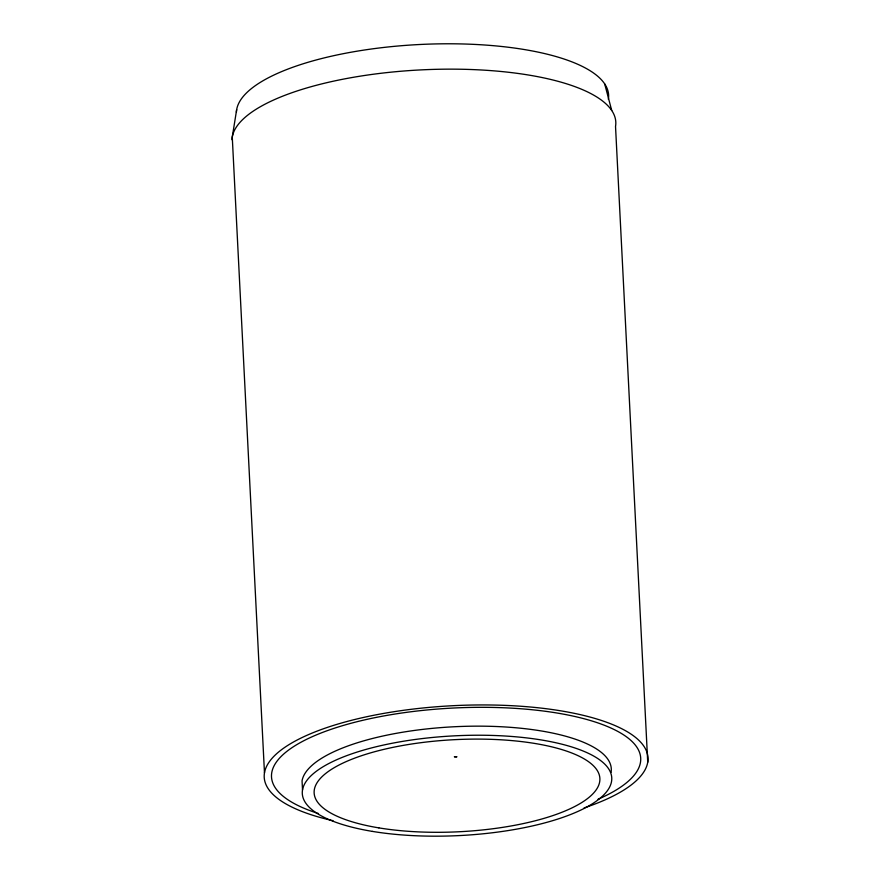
<?xml version="1.0" encoding="UTF-8"?>
<svg xmlns="http://www.w3.org/2000/svg" width="880" height="880" viewBox="0 0 880 880"><rect width="100%" height="100%" fill="white"/><g stroke="black" fill="none" stroke-linecap="round" stroke-linejoin="round"><path stroke-width="1.32" d="M236.676 109.604L232.265 137.016L264.473 772.816M604.681 83.897L611.732 110.506M647.735 762.267L615.527 126.467A192.137 61.919 -2.9 0 0 430.331 69.498A192.137 61.919 -2.9 0 0 231.99 139.711M302.522 789.954L302.06 780.879A154.924 49.929 -2.9 0 1 465.102 726.33A154.924 49.929 -2.9 0 1 611.072 772.365M333.036 820.688A192.137 61.919 -2.9 0 1 314.93 731.951A192.137 61.919 -2.9 0 1 592.768 717.816A192.137 61.919 -2.9 0 1 584.111 807.917M236.401 112.222A186.34 60.049 -2.9 0 1 428.758 44.121A186.34 60.049 -2.9 0 1 608.355 99.374M318.538 813.56A184.855 59.576 -2.9 0 1 326.37 730.994A184.855 59.576 -2.9 0 1 580.987 717.948A184.855 59.576 -2.9 0 1 598.048 799.238M454.443 756.767L456.742 756.8L454.443 756.767M372.372 831.391A154.924 49.929 -2.9 0 0 611.534 781.451A154.924 49.929 -2.9 0 0 387.167 744.271A154.924 49.929 -2.9 0 0 372.372 831.391M378.862 827.882A143.033 46.09 -2.9 0 0 599.676 781.781A143.033 46.09 -2.9 0 0 392.524 747.45A143.033 46.09 -2.9 0 0 378.862 827.882"/></g></svg>
